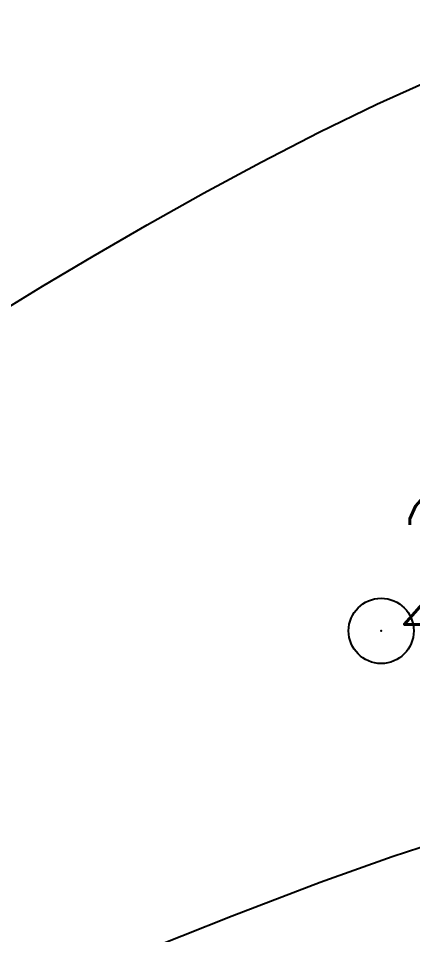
# Model space of a CAD drawing. Header units: millimetres. Extents: x 524954 to 526204, y 9523489 to 9524010.
# Drawn here: x 525845.92 to 525848.94, y 9523664.52 to 9523671.54 of the extents above; entities that cross this region are included whole.
import ezdxf

# ---------------------------------------------------------------- set-up
doc = ezdxf.new("R2010")
doc.units = ezdxf.units.MM
doc.header["$PDMODE"] = 32
doc.header["$PDSIZE"] = 0.5
for name, color, linetype in [('CN_01_00', 3, 'Continuous'), ('CN_02_00', 4, 'Continuous'), ('TopoAlt', 3, 'Continuous'), ('TOPOJIS', 7, 'Continuous')]:
    doc.layers.add(name, color=color, linetype=linetype)
doc.styles.add('Simplex 1.0', font='Simplex.shx', dxfattribs={"width": 0.99, "height": 1})

# ---------------------------------------------------------------- blocks, each defined once
blk = doc.blocks.new('TCPOINT M')
at = {"color": 0}
blk.add_point((0, 0), dxfattribs=at)
at = {"layer": 'TopoAlt', "style": 'Simplex 1.0', "width": 0.99}
blk.add_attdef('ALT', (0.15, 0.15), '', height=1, dxfattribs=at)

msp = doc.modelspace()

# ---------------------------------------------------------------- linework, layer by layer
at = {"layer": 'CN_01_00', "elevation": 273, "flags": 128}
msp.add_lwpolyline([(525845.7354, 9523669.264), (525846.1035, 9523669.4886), (525846.4923, 9523669.7204), (525846.9054, 9523669.9597), (525847.3372, 9523670.2017), (525847.78, 9523670.4403), (525848.2256, 9523670.6696), (525848.6662, 9523670.8835), (525849.094, 9523671.076), (525849.5009, 9523671.241), (525849.8792, 9523671.3726), (525850.2254, 9523671.466), (525850.5544, 9523671.5216), (525850.8857, 9523671.5411), (525851.2387, 9523671.5263), (525851.6328, 9523671.4789), (525852.0876, 9523671.4005), (525852.6224, 9523671.293), (525853.2566, 9523671.1579), (525854.0012, 9523670.9979), (525854.8323, 9523670.8193)], dxfattribs=at)
at = {"layer": 'CN_02_00', "elevation": 272, "flags": 128}
msp.add_lwpolyline([(525846.7852, 9523664.3583), (525847.5583, 9523664.6666), (525848.2321, 9523664.9242), (525848.7847, 9523665.1212), (525849.2254, 9523665.2627)], dxfattribs=at)

# ---------------------------------------------------------------- block references
at = {"layer": 'TOPOJIS'}
ref = msp.add_blockref('TCPOINT M', (525848.7005, 9523666.8487, 272.25), dxfattribs=at)
ref.add_attrib('ALT', '272.25', (525848.7505, 9523666.8987, 272.25), dxfattribs={"layer": 'TopoAlt', "height": 1, "style": 'Simplex 1.0', "width": 0.99})

doc.saveas('drawing.dxf')
